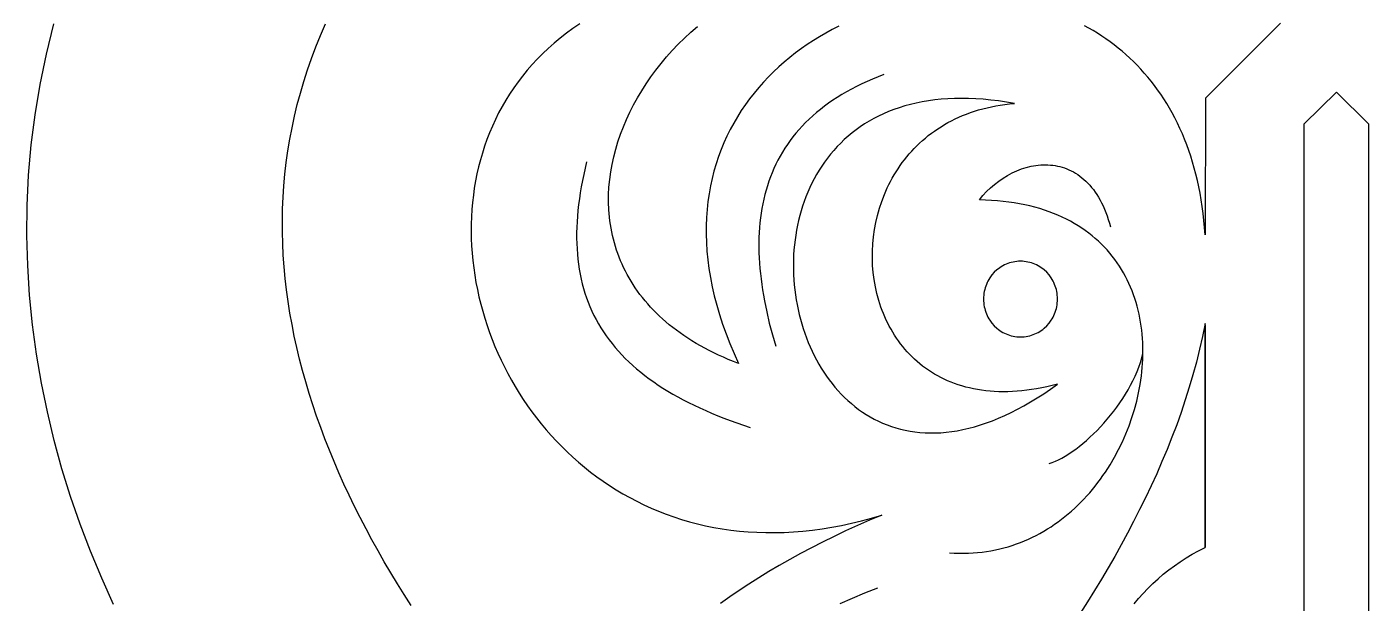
# Model space of a CAD drawing. Extents: x -5 to 96, y -47 to 131.
# Drawn here: x 14.91 to 46.04, y 7 to 20.38 of the extents above; entities that cross this region are included whole.
import ezdxf

# ---------------------------------------------------------------- set-up
doc = ezdxf.new("R2010")
doc.units = 0
doc.header["$MEASUREMENT"] = 0
doc.layers.add('LAYER_1', color=18, linetype='CONTINUOUS')

msp = doc.modelspace()

# ---------------------------------------------------------------- linework, layer by layer
at = {"layer": 'LAYER_1'}
for points in [[(16.926, 6.971), (16.649, 7.583), (16.39, 8.205), (16.15, 8.836), (15.93, 9.475), (15.729, 10.122), (15.549, 10.777), (15.39, 11.438), (15.252, 12.107), (15.137, 12.782), (15.045, 13.463), (14.977, 14.149), (14.933, 14.839), (14.914, 15.533), (14.921, 16.231), (14.954, 16.931), (15.015, 17.634), (15.103, 18.337), (15.22, 19.04), (15.366, 19.742), (15.542, 20.442)], [(23.824, 6.95), (23.664, 7.201), (23.507, 7.454), (23.354, 7.707), (23.204, 7.962), (23.059, 8.217), (22.917, 8.473), (22.779, 8.73), (22.645, 8.988), (22.515, 9.246), (22.39, 9.506), (22.268, 9.766), (22.151, 10.026), (22.039, 10.288), (21.931, 10.55), (21.827, 10.813), (21.728, 11.076), (21.634, 11.339), (21.545, 11.604), (21.461, 11.869), (21.381, 12.134), (21.307, 12.4), (21.238, 12.666), (21.174, 12.932), (21.116, 13.199), (21.063, 13.466), (21.015, 13.734), (20.973, 14.002), (20.936, 14.27), (20.905, 14.538), (20.88, 14.807), (20.861, 15.075), (20.848, 15.344), (20.841, 15.613), (20.84, 15.882), (20.846, 16.151), (20.857, 16.42), (20.875, 16.689), (20.899, 16.958), (20.93, 17.227), (20.968, 17.496), (21.012, 17.765), (21.063, 18.034), (21.121, 18.302), (21.186, 18.571), (21.258, 18.839), (21.336, 19.107), (21.423, 19.374), (21.516, 19.642), (21.617, 19.909), (21.725, 20.175), (21.84, 20.441)], [(23.824, 6.95), (23.664, 7.201), (23.507, 7.454), (23.354, 7.707), (23.204, 7.962), (23.059, 8.217), (22.917, 8.473), (22.779, 8.73), (22.645, 8.988), (22.515, 9.246), (22.39, 9.506), (22.268, 9.766), (22.151, 10.026), (22.039, 10.288), (21.931, 10.55), (21.827, 10.813), (21.728, 11.076), (21.634, 11.339), (21.545, 11.604), (21.461, 11.869), (21.381, 12.134), (21.307, 12.4), (21.238, 12.666), (21.174, 12.932), (21.116, 13.199), (21.063, 13.466), (21.015, 13.734), (20.973, 14.002), (20.936, 14.27), (20.905, 14.538), (20.88, 14.807), (20.861, 15.075), (20.848, 15.344), (20.841, 15.613), (20.84, 15.882), (20.846, 16.151), (20.857, 16.42), (20.875, 16.689), (20.899, 16.958), (20.93, 17.227), (20.968, 17.496), (21.012, 17.765), (21.063, 18.034), (21.121, 18.302), (21.186, 18.571), (21.258, 18.839), (21.336, 19.107), (21.423, 19.374), (21.516, 19.642), (21.617, 19.909), (21.725, 20.175), (21.84, 20.441)], [(27.736, 20.441), (27.579, 20.335), (27.428, 20.225), (27.283, 20.112), (27.142, 19.996), (27.007, 19.876), (26.877, 19.753), (26.752, 19.627), (26.632, 19.499), (26.518, 19.367), (26.408, 19.233), (26.304, 19.096), (26.204, 18.956), (26.109, 18.815), (26.02, 18.67), (25.935, 18.524), (25.855, 18.376), (25.78, 18.225), (25.71, 18.073), (25.645, 17.919), (25.584, 17.763), (25.528, 17.606), (25.477, 17.447), (25.431, 17.286), (25.389, 17.125), (25.352, 16.962), (25.319, 16.798), (25.291, 16.633), (25.268, 16.468), (25.249, 16.301), (25.234, 16.134), (25.224, 15.966), (25.219, 15.798), (25.217, 15.629), (25.221, 15.46), (25.228, 15.291), (25.24, 15.122), (25.256, 14.952), (25.276, 14.783), (25.3, 14.615), (25.329, 14.446), (25.362, 14.278), (25.399, 14.11), (25.44, 13.943), (25.485, 13.777), (25.534, 13.612), (25.587, 13.448), (25.644, 13.284), (25.705, 13.122), (25.77, 12.961), (25.839, 12.801), (25.911, 12.643), (25.988, 12.486), (26.068, 12.331), (26.152, 12.178), (26.24, 12.026), (26.331, 11.877), (26.427, 11.729), (26.525, 11.584), (26.628, 11.441), (26.734, 11.3), (26.844, 11.162), (26.957, 11.026), (27.073, 10.893), (27.193, 10.763), (27.317, 10.636), (27.444, 10.511), (27.574, 10.39), (27.708, 10.272), (27.845, 10.157), (27.985, 10.045), (28.129, 9.937), (28.275, 9.832), (28.425, 9.731), (28.579, 9.634), (28.735, 9.541), (28.894, 9.452), (29.057, 9.366), (29.223, 9.285), (29.391, 9.209), (29.563, 9.136), (29.737, 9.068), (29.915, 9.005), (30.095, 8.946), (30.279, 8.893), (30.465, 8.844), (30.654, 8.8), (30.845, 8.761), (31.04, 8.727), (31.237, 8.699), (31.437, 8.676), (31.64, 8.658), (31.845, 8.646), (32.053, 8.64), (32.264, 8.639), (32.477, 8.645), (32.692, 8.656), (32.91, 8.674), (33.131, 8.697), (33.354, 8.728), (33.579, 8.764), (33.807, 8.807), (34.037, 8.856), (34.269, 8.913), (34.504, 8.976), (34.741, 9.046), (34.456, 8.926), (34.176, 8.803), (33.901, 8.678), (33.632, 8.551), (33.367, 8.421), (33.108, 8.288), (32.854, 8.153), (32.604, 8.016), (32.36, 7.877), (32.121, 7.735), (31.886, 7.591), (31.657, 7.445), (31.433, 7.297), (31.213, 7.147), (30.999, 6.994)], [(27.736, 20.441), (27.579, 20.335), (27.428, 20.225), (27.283, 20.112), (27.142, 19.996), (27.007, 19.876), (26.877, 19.753), (26.752, 19.627), (26.632, 19.499), (26.518, 19.367), (26.408, 19.233), (26.304, 19.096), (26.204, 18.956), (26.109, 18.815), (26.02, 18.67), (25.935, 18.524), (25.855, 18.376), (25.78, 18.225), (25.71, 18.073), (25.645, 17.919), (25.584, 17.763), (25.528, 17.606), (25.477, 17.447), (25.431, 17.286), (25.389, 17.125), (25.352, 16.962), (25.319, 16.798), (25.291, 16.633), (25.268, 16.468), (25.249, 16.301), (25.234, 16.134), (25.224, 15.966), (25.219, 15.798), (25.217, 15.629), (25.221, 15.46), (25.228, 15.291), (25.24, 15.122), (25.256, 14.952), (25.276, 14.783), (25.3, 14.615), (25.329, 14.446), (25.362, 14.278), (25.399, 14.11), (25.44, 13.943), (25.485, 13.777), (25.534, 13.612), (25.587, 13.448), (25.644, 13.284), (25.705, 13.122), (25.77, 12.961), (25.839, 12.801), (25.911, 12.643), (25.988, 12.486), (26.068, 12.331), (26.152, 12.178), (26.24, 12.026), (26.331, 11.877), (26.427, 11.729), (26.525, 11.584), (26.628, 11.441), (26.734, 11.3), (26.844, 11.162), (26.957, 11.026), (27.073, 10.893), (27.193, 10.763), (27.317, 10.636), (27.444, 10.511), (27.574, 10.39), (27.708, 10.272), (27.845, 10.157), (27.985, 10.045), (28.129, 9.937), (28.275, 9.832), (28.425, 9.731), (28.579, 9.634), (28.735, 9.541), (28.894, 9.452), (29.057, 9.366), (29.223, 9.285), (29.391, 9.209), (29.563, 9.136), (29.737, 9.068), (29.915, 9.005), (30.095, 8.946), (30.279, 8.893), (30.465, 8.844), (30.654, 8.8), (30.845, 8.761), (31.04, 8.727), (31.237, 8.699), (31.437, 8.676), (31.64, 8.658), (31.845, 8.646), (32.053, 8.64), (32.264, 8.639), (32.477, 8.645), (32.692, 8.656), (32.91, 8.674), (33.131, 8.697), (33.354, 8.728), (33.579, 8.764), (33.807, 8.807), (34.037, 8.856), (34.269, 8.913), (34.504, 8.976), (34.741, 9.046), (34.456, 8.926), (34.176, 8.803), (33.901, 8.678), (33.632, 8.551), (33.367, 8.421), (33.108, 8.288), (32.854, 8.153), (32.604, 8.016), (32.36, 7.877), (32.121, 7.735), (31.886, 7.591), (31.657, 7.445), (31.433, 7.297), (31.213, 7.147), (30.999, 6.994)], [(33.744, 20.388), (33.593, 20.311), (33.444, 20.231), (33.298, 20.146), (33.154, 20.057), (33.013, 19.965), (32.875, 19.869), (32.74, 19.769), (32.608, 19.666), (32.479, 19.558), (32.353, 19.447), (32.231, 19.333), (32.112, 19.215), (31.997, 19.093), (31.886, 18.968), (31.779, 18.839), (31.676, 18.707), (31.577, 18.571), (31.482, 18.432), (31.392, 18.289), (31.307, 18.143), (31.226, 17.994), (31.15, 17.841), (31.08, 17.685), (31.014, 17.526), (30.953, 17.363), (30.898, 17.198), (30.849, 17.029), (30.805, 16.857), (30.767, 16.682), (30.735, 16.503), (30.708, 16.322), (30.688, 16.138), (30.675, 15.95), (30.667, 15.76), (30.667, 15.566), (30.673, 15.37), (30.685, 15.171), (30.705, 14.969), (30.732, 14.764), (30.766, 14.556), (30.807, 14.345), (30.856, 14.132), (30.912, 13.916), (30.976, 13.697), (31.048, 13.476), (31.128, 13.252), (31.216, 13.025), (31.313, 12.795), (31.417, 12.563), (31.298, 12.61), (31.181, 12.658), (31.066, 12.708), (30.954, 12.758), (30.845, 12.81), (30.739, 12.864), (30.635, 12.918), (30.533, 12.974), (30.435, 13.031), (30.338, 13.09), (30.245, 13.149), (30.153, 13.21), (30.065, 13.272), (29.978, 13.334), (29.895, 13.398), (29.813, 13.463), (29.734, 13.53), (29.658, 13.597), (29.584, 13.665), (29.512, 13.734), (29.443, 13.804), (29.376, 13.874), (29.312, 13.946), (29.25, 14.019), (29.19, 14.092), (29.132, 14.167), (29.077, 14.242), (29.024, 14.317), (28.974, 14.394), (28.925, 14.471), (28.879, 14.549), (28.835, 14.628), (28.793, 14.707), (28.754, 14.787), (28.717, 14.868), (28.682, 14.949), (28.649, 15.031), (28.618, 15.113), (28.589, 15.196), (28.562, 15.279), (28.538, 15.362), (28.516, 15.447), (28.495, 15.531), (28.477, 15.616), (28.461, 15.701), (28.447, 15.787), (28.435, 15.873), (28.425, 15.959), (28.41, 16.132), (28.404, 16.306), (28.405, 16.481), (28.414, 16.656), (28.431, 16.832), (28.454, 17.007), (28.486, 17.183), (28.524, 17.358), (28.569, 17.533), (28.622, 17.707), (28.681, 17.881), (28.747, 18.053), (28.819, 18.224), (28.898, 18.394), (28.983, 18.562), (29.075, 18.728), (29.173, 18.892), (29.277, 19.054), (29.386, 19.214), (29.502, 19.371), (29.623, 19.526), (29.75, 19.677), (29.882, 19.825), (30.02, 19.97), (30.163, 20.112), (30.311, 20.249), (30.464, 20.383)], [(33.744, 20.388), (33.593, 20.311), (33.444, 20.231), (33.298, 20.146), (33.154, 20.057), (33.013, 19.965), (32.875, 19.869), (32.74, 19.769), (32.608, 19.666), (32.479, 19.558), (32.353, 19.447), (32.231, 19.333), (32.112, 19.215), (31.997, 19.093), (31.886, 18.968), (31.779, 18.839), (31.676, 18.707), (31.577, 18.571), (31.482, 18.432), (31.392, 18.289), (31.307, 18.143), (31.226, 17.994), (31.15, 17.841), (31.08, 17.685), (31.014, 17.526), (30.953, 17.363), (30.898, 17.198), (30.849, 17.029), (30.805, 16.857), (30.767, 16.682), (30.735, 16.503), (30.708, 16.322), (30.688, 16.138), (30.675, 15.95), (30.667, 15.76), (30.667, 15.566), (30.673, 15.37), (30.685, 15.171), (30.705, 14.969), (30.732, 14.764), (30.766, 14.556), (30.807, 14.345), (30.856, 14.132), (30.912, 13.916), (30.976, 13.697), (31.048, 13.476), (31.128, 13.252), (31.216, 13.025), (31.313, 12.795), (31.417, 12.563), (31.298, 12.61), (31.181, 12.658), (31.066, 12.708), (30.954, 12.758), (30.845, 12.81), (30.739, 12.864), (30.635, 12.918), (30.533, 12.974), (30.435, 13.031), (30.338, 13.09), (30.245, 13.149), (30.153, 13.21), (30.065, 13.272), (29.978, 13.334), (29.895, 13.398), (29.813, 13.463), (29.734, 13.53), (29.658, 13.597), (29.584, 13.665), (29.512, 13.734), (29.443, 13.804), (29.376, 13.874), (29.312, 13.946), (29.25, 14.019), (29.19, 14.092), (29.132, 14.167), (29.077, 14.242), (29.024, 14.317), (28.974, 14.394), (28.925, 14.471), (28.879, 14.549), (28.835, 14.628), (28.793, 14.707), (28.754, 14.787), (28.717, 14.868), (28.682, 14.949), (28.649, 15.031), (28.618, 15.113), (28.589, 15.196), (28.562, 15.279), (28.538, 15.362), (28.516, 15.447), (28.495, 15.531), (28.477, 15.616), (28.461, 15.701), (28.447, 15.787), (28.435, 15.873), (28.425, 15.959), (28.41, 16.132), (28.404, 16.306), (28.405, 16.481), (28.414, 16.656), (28.431, 16.832), (28.454, 17.007), (28.486, 17.183), (28.524, 17.358), (28.569, 17.533), (28.622, 17.707), (28.681, 17.881), (28.747, 18.053), (28.819, 18.224), (28.898, 18.394), (28.983, 18.562), (29.075, 18.728), (29.173, 18.892), (29.277, 19.054), (29.386, 19.214), (29.502, 19.371), (29.623, 19.526), (29.75, 19.677), (29.882, 19.825), (30.02, 19.97), (30.163, 20.112), (30.311, 20.249), (30.464, 20.383)], [(43.986, 20.462), (42.249, 18.717), (42.236, 15.552), (42.225, 15.719), (42.21, 15.883), (42.192, 16.045), (42.171, 16.203), (42.148, 16.359), (42.121, 16.513), (42.092, 16.663), (42.06, 16.811), (42.025, 16.956), (41.988, 17.098), (41.948, 17.238), (41.905, 17.375), (41.86, 17.509), (41.812, 17.641), (41.762, 17.77), (41.71, 17.896), (41.655, 18.02), (41.598, 18.141), (41.538, 18.26), (41.477, 18.376), (41.413, 18.489), (41.347, 18.6), (41.279, 18.708), (41.208, 18.814), (41.136, 18.917), (41.062, 19.017), (40.986, 19.115), (40.908, 19.211), (40.828, 19.303), (40.747, 19.394), (40.663, 19.482), (40.578, 19.567), (40.491, 19.65), (40.403, 19.731), (40.313, 19.809), (40.221, 19.884), (40.128, 19.957), (40.034, 20.028), (39.938, 20.096), (39.841, 20.162), (39.742, 20.226), (39.643, 20.287), (39.541, 20.345), (39.439, 20.402)], [(43.986, 20.462), (42.249, 18.717), (42.236, 15.552), (42.225, 15.719), (42.21, 15.883), (42.192, 16.045), (42.171, 16.203), (42.148, 16.359), (42.121, 16.513), (42.092, 16.663), (42.06, 16.811), (42.025, 16.956), (41.988, 17.098), (41.948, 17.238), (41.905, 17.375), (41.86, 17.509), (41.812, 17.641), (41.762, 17.77), (41.71, 17.896), (41.655, 18.02), (41.598, 18.141), (41.538, 18.26), (41.477, 18.376), (41.413, 18.489), (41.347, 18.6), (41.279, 18.708), (41.208, 18.814), (41.136, 18.917), (41.062, 19.017), (40.986, 19.115), (40.908, 19.211), (40.828, 19.303), (40.747, 19.394), (40.663, 19.482), (40.578, 19.567), (40.491, 19.65), (40.403, 19.731), (40.313, 19.809), (40.221, 19.884), (40.128, 19.957), (40.034, 20.028), (39.938, 20.096), (39.841, 20.162), (39.742, 20.226), (39.643, 20.287), (39.541, 20.345), (39.439, 20.402)], [(34.789, 19.27), (34.656, 19.218), (34.525, 19.164), (34.398, 19.109), (34.275, 19.051), (34.155, 18.992), (34.038, 18.931), (33.925, 18.869), (33.815, 18.805), (33.709, 18.739), (33.605, 18.671), (33.505, 18.602), (33.409, 18.531), (33.315, 18.458), (33.225, 18.384), (33.138, 18.308), (33.054, 18.231), (32.973, 18.152), (32.895, 18.072), (32.821, 17.99), (32.749, 17.906), (32.681, 17.821), (32.615, 17.735), (32.553, 17.647), (32.493, 17.557), (32.437, 17.466), (32.383, 17.374), (32.332, 17.28), (32.285, 17.185), (32.24, 17.089), (32.198, 16.991), (32.158, 16.892), (32.122, 16.791), (32.088, 16.689), (32.057, 16.586), (32.028, 16.482), (32.003, 16.376), (31.98, 16.269), (31.959, 16.161), (31.942, 16.051), (31.927, 15.941), (31.914, 15.829), (31.904, 15.716), (31.896, 15.601), (31.891, 15.486), (31.889, 15.37), (31.889, 15.252), (31.891, 15.133), (31.896, 15.014), (31.903, 14.893), (31.913, 14.771), (31.924, 14.648), (31.939, 14.524), (31.955, 14.399), (31.974, 14.273), (31.995, 14.146), (32.018, 14.018), (32.071, 13.76), (32.132, 13.498), (32.202, 13.232), (32.28, 12.963)], [(27.895, 17.241), (27.86, 17.094), (27.827, 16.949), (27.798, 16.806), (27.771, 16.664), (27.748, 16.524), (27.727, 16.386), (27.709, 16.25), (27.694, 16.116), (27.682, 15.983), (27.673, 15.852), (27.667, 15.723), (27.664, 15.595), (27.663, 15.47), (27.666, 15.345), (27.672, 15.223), (27.681, 15.102), (27.692, 14.983), (27.707, 14.866), (27.724, 14.75), (27.745, 14.636), (27.769, 14.523), (27.795, 14.412), (27.825, 14.303), (27.857, 14.195), (27.893, 14.089), (27.932, 13.985), (27.973, 13.882), (28.018, 13.78), (28.066, 13.68), (28.116, 13.582), (28.17, 13.485), (28.227, 13.39), (28.287, 13.296), (28.35, 13.204), (28.416, 13.113), (28.485, 13.024), (28.557, 12.936), (28.633, 12.849), (28.711, 12.764), (28.792, 12.681), (28.877, 12.599), (28.965, 12.518), (29.055, 12.439), (29.149, 12.361), (29.246, 12.284), (29.347, 12.209), (29.45, 12.135), (29.556, 12.063), (29.666, 11.992), (29.778, 11.922), (29.894, 11.854), (30.013, 11.786), (30.136, 11.721), (30.261, 11.656), (30.389, 11.593), (30.521, 11.531), (30.656, 11.47), (30.794, 11.411), (30.935, 11.352), (31.08, 11.295), (31.227, 11.24), (31.378, 11.185), (31.532, 11.132), (31.69, 11.08)], [(36.311, 8.172), (36.422, 8.164), (36.532, 8.16), (36.641, 8.159), (36.749, 8.161), (36.856, 8.167), (36.961, 8.175), (37.066, 8.186), (37.17, 8.2), (37.272, 8.217), (37.374, 8.236), (37.474, 8.259), (37.573, 8.284), (37.671, 8.311), (37.767, 8.342), (37.863, 8.375), (37.957, 8.41), (38.05, 8.448), (38.142, 8.488), (38.232, 8.53), (38.322, 8.575), (38.409, 8.622), (38.496, 8.672), (38.581, 8.723), (38.665, 8.777), (38.748, 8.832), (38.829, 8.89), (38.908, 8.949), (38.987, 9.011), (39.064, 9.074), (39.139, 9.139), (39.213, 9.206), (39.286, 9.275), (39.357, 9.345), (39.426, 9.417), (39.494, 9.49), (39.561, 9.565), (39.625, 9.642), (39.689, 9.719), (39.75, 9.799), (39.811, 9.879), (39.869, 9.961), (39.926, 10.044), (39.981, 10.128), (40.035, 10.213), (40.137, 10.387), (40.232, 10.565), (40.321, 10.746), (40.402, 10.93), (40.476, 11.117), (40.542, 11.307), (40.602, 11.498), (40.653, 11.691), (40.697, 11.885), (40.733, 12.079), (40.761, 12.275), (40.772, 12.372), (40.781, 12.47), (40.788, 12.567), (40.793, 12.664), (40.796, 12.761), (40.797, 12.858), (40.795, 12.955), (40.792, 13.051), (40.786, 13.146), (40.778, 13.242), (40.768, 13.337), (40.756, 13.431), (40.741, 13.524), (40.725, 13.617), (40.706, 13.71), (40.685, 13.801), (40.661, 13.892), (40.636, 13.982), (40.608, 14.071), (40.577, 14.159), (40.545, 14.246), (40.51, 14.332), (40.472, 14.417), (40.432, 14.501), (40.39, 14.584), (40.346, 14.665), (40.299, 14.745), (40.249, 14.824), (40.197, 14.902), (40.143, 14.978), (40.086, 15.052), (40.027, 15.125), (39.965, 15.197), (39.901, 15.266), (39.834, 15.335), (39.764, 15.401), (39.692, 15.466), (39.617, 15.528), (39.54, 15.589), (39.46, 15.648), (39.377, 15.705), (39.292, 15.76), (39.204, 15.813), (39.113, 15.864), (39.02, 15.913), (38.924, 15.959), (38.825, 16.003), (38.724, 16.045), (38.619, 16.085), (38.512, 16.122), (38.402, 16.156), (38.29, 16.189), (38.174, 16.218), (38.056, 16.245), (37.934, 16.269), (37.81, 16.291), (37.683, 16.31), (37.553, 16.326), (37.421, 16.339), (37.285, 16.349), (37.146, 16.357), (37.004, 16.361), (37.085, 16.459), (37.171, 16.551), (37.261, 16.639), (37.354, 16.72), (37.452, 16.796), (37.552, 16.865), (37.655, 16.928), (37.761, 16.985), (37.869, 17.034), (37.978, 17.077), (38.089, 17.112), (38.201, 17.139), (38.313, 17.159), (38.369, 17.166), (38.425, 17.171), (38.481, 17.174), (38.537, 17.174), (38.593, 17.173), (38.649, 17.169), (38.704, 17.163), (38.759, 17.155), (38.814, 17.145), (38.868, 17.132), (38.922, 17.117), (38.976, 17.1), (39.028, 17.081), (39.081, 17.059), (39.133, 17.034), (39.184, 17.007), (39.234, 16.978), (39.284, 16.946), (39.332, 16.912), (39.38, 16.874), (39.427, 16.835), (39.473, 16.793), (39.518, 16.748), (39.562, 16.7), (39.605, 16.65), (39.647, 16.597), (39.688, 16.541), (39.727, 16.482), (39.765, 16.42), (39.802, 16.356), (39.837, 16.289), (39.871, 16.218), (39.903, 16.145), (39.934, 16.069), (39.964, 15.99), (39.992, 15.907), (40.018, 15.822), (40.042, 15.733)], [(40.592, 6.984), (40.695, 7.108), (40.802, 7.229), (40.912, 7.346), (41.027, 7.459), (41.146, 7.567), (41.269, 7.672), (41.396, 7.773), (41.527, 7.87), (41.661, 7.963), (41.799, 8.051), (41.941, 8.136), (42.087, 8.216), (42.236, 8.292), (42.236, 13.49), (42.176, 13.191), (42.11, 12.894), (42.036, 12.598), (41.957, 12.304), (41.871, 12.011), (41.779, 11.72), (41.682, 11.43), (41.579, 11.142), (41.47, 10.855), (41.357, 10.57), (41.238, 10.287), (41.115, 10.006), (40.988, 9.726), (40.856, 9.448), (40.72, 9.172), (40.581, 8.898), (40.437, 8.626), (40.291, 8.356), (40.141, 8.087), (39.988, 7.821), (39.832, 7.557), (39.674, 7.295), (39.514, 7.034), (39.351, 6.776)], [(42.236, 13.49), (42.176, 13.191), (42.11, 12.894), (42.036, 12.598), (41.957, 12.304), (41.871, 12.011), (41.779, 11.72), (41.682, 11.43), (41.579, 11.142), (41.47, 10.855), (41.357, 10.57), (41.238, 10.287), (41.115, 10.006), (40.988, 9.726), (40.856, 9.448), (40.72, 9.172), (40.581, 8.898), (40.437, 8.626), (40.291, 8.356), (40.141, 8.087), (39.988, 7.821), (39.832, 7.557), (39.674, 7.295), (39.514, 7.034), (39.351, 6.776)], [(42.236, 13.452), (42.236, 8.292)], [(38.624, 10.241), (38.694, 10.265), (38.766, 10.294), (38.841, 10.33), (38.917, 10.37), (38.996, 10.415), (39.075, 10.465), (39.156, 10.519), (39.237, 10.578), (39.319, 10.641), (39.402, 10.707), (39.485, 10.778), (39.567, 10.852), (39.649, 10.93), (39.731, 11.011), (39.811, 11.095), (39.891, 11.181), (39.968, 11.271), (40.045, 11.363), (40.119, 11.457), (40.191, 11.553), (40.261, 11.651), (40.328, 11.751), (40.392, 11.852), (40.453, 11.954), (40.511, 12.058), (40.565, 12.163), (40.615, 12.268), (40.661, 12.374), (40.702, 12.48), (40.738, 12.587), (40.77, 12.693), (40.796, 12.799)], [(40.592, 6.984), (40.695, 7.108), (40.802, 7.229), (40.912, 7.346), (41.027, 7.459), (41.146, 7.567), (41.269, 7.672), (41.396, 7.773), (41.527, 7.87), (41.661, 7.963), (41.799, 8.051), (41.941, 8.136), (42.087, 8.216), (42.236, 8.292)], [(33.774, 6.992), (34.06, 7.116), (34.35, 7.238), (34.646, 7.359)]]:
    msp.add_lwpolyline(points, dxfattribs=at)
for points in [[(37.816, 18.596), (37.63, 18.628), (37.447, 18.655), (37.268, 18.677), (37.093, 18.694), (36.921, 18.706), (36.754, 18.713), (36.589, 18.715), (36.429, 18.713), (36.272, 18.706), (36.119, 18.695), (35.969, 18.679), (35.823, 18.659), (35.68, 18.635), (35.541, 18.607), (35.406, 18.575), (35.274, 18.539), (35.146, 18.499), (35.021, 18.456), (34.899, 18.409), (34.781, 18.358), (34.666, 18.304), (34.555, 18.247), (34.447, 18.186), (34.343, 18.122), (34.242, 18.055), (34.144, 17.985), (34.05, 17.913), (33.959, 17.837), (33.871, 17.759), (33.787, 17.678), (33.706, 17.595), (33.628, 17.509), (33.553, 17.421), (33.482, 17.331), (33.413, 17.238), (33.348, 17.144), (33.286, 17.047), (33.228, 16.949), (33.172, 16.849), (33.12, 16.747), (33.07, 16.644), (33.024, 16.539), (32.981, 16.433), (32.941, 16.325), (32.903, 16.216), (32.869, 16.107), (32.838, 15.996), (32.81, 15.884), (32.785, 15.771), (32.763, 15.658), (32.744, 15.544), (32.728, 15.429), (32.714, 15.314), (32.704, 15.198), (32.696, 15.083), (32.691, 14.967), (32.689, 14.85), (32.69, 14.734), (32.694, 14.618), (32.701, 14.502), (32.71, 14.387), (32.722, 14.272), (32.737, 14.157), (32.755, 14.042), (32.775, 13.929), (32.798, 13.816), (32.824, 13.704), (32.852, 13.593), (32.883, 13.482), (32.917, 13.373), (32.953, 13.265), (32.992, 13.159), (33.033, 13.054), (33.077, 12.95), (33.124, 12.848), (33.173, 12.747), (33.224, 12.648), (33.278, 12.551), (33.335, 12.456), (33.394, 12.363), (33.456, 12.272), (33.52, 12.183), (33.586, 12.097), (33.655, 12.013), (33.726, 11.931), (33.799, 11.852), (33.875, 11.776), (33.954, 11.702), (34.034, 11.632), (34.117, 11.564), (34.202, 11.499), (34.289, 11.437), (34.379, 11.379), (34.471, 11.324), (34.565, 11.272), (34.662, 11.224), (34.76, 11.18), (34.861, 11.139), (34.964, 11.101), (35.069, 11.068), (35.176, 11.039), (35.285, 11.014), (35.396, 10.992), (35.51, 10.976), (35.625, 10.963), (35.743, 10.955), (35.863, 10.951), (35.984, 10.952), (36.108, 10.958), (36.233, 10.968), (36.361, 10.984), (36.49, 11.004), (36.622, 11.029), (36.755, 11.06), (36.89, 11.096), (37.027, 11.137), (37.166, 11.183), (37.307, 11.236), (37.45, 11.293), (37.594, 11.357), (37.74, 11.426), (37.888, 11.501), (38.038, 11.582), (38.19, 11.67), (38.343, 11.763), (38.498, 11.863), (38.655, 11.969), (38.813, 12.081), (38.69, 12.05), (38.569, 12.022), (38.449, 11.997), (38.331, 11.975), (38.215, 11.957), (38.101, 11.941), (37.988, 11.929), (37.878, 11.919), (37.769, 11.912), (37.661, 11.908), (37.556, 11.907), (37.452, 11.909), (37.35, 11.914), (37.25, 11.921), (37.152, 11.931), (37.056, 11.943), (36.961, 11.958), (36.868, 11.975), (36.777, 11.995), (36.687, 12.017), (36.6, 12.042), (36.514, 12.069), (36.43, 12.098), (36.348, 12.129), (36.267, 12.163), (36.189, 12.199), (36.112, 12.236), (36.037, 12.276), (35.963, 12.318), (35.892, 12.362), (35.822, 12.407), (35.754, 12.455), (35.688, 12.504), (35.624, 12.555), (35.562, 12.608), (35.501, 12.662), (35.442, 12.718), (35.385, 12.776), (35.33, 12.835), (35.277, 12.895), (35.225, 12.957), (35.175, 13.021), (35.127, 13.086), (35.081, 13.152), (35.037, 13.219), (34.994, 13.287), (34.954, 13.357), (34.915, 13.428), (34.878, 13.5), (34.843, 13.572), (34.809, 13.646), (34.778, 13.721), (34.748, 13.796), (34.72, 13.873), (34.67, 14.028), (34.627, 14.186), (34.591, 14.346), (34.563, 14.509), (34.542, 14.673), (34.528, 14.838), (34.522, 15.005), (34.523, 15.171), (34.532, 15.338), (34.548, 15.505), (34.571, 15.672), (34.602, 15.837), (34.64, 16.001), (34.686, 16.164), (34.739, 16.324), (34.8, 16.482), (34.833, 16.56), (34.868, 16.638), (34.905, 16.714), (34.944, 16.79), (34.984, 16.865), (35.027, 16.938), (35.071, 17.011), (35.117, 17.083), (35.166, 17.154), (35.216, 17.224), (35.267, 17.292), (35.321, 17.36), (35.377, 17.426), (35.434, 17.491), (35.494, 17.554), (35.555, 17.617), (35.618, 17.677), (35.683, 17.736), (35.75, 17.794), (35.819, 17.85), (35.89, 17.905), (35.963, 17.958), (36.037, 18.009), (36.114, 18.058), (36.192, 18.106), (36.272, 18.152), (36.355, 18.196), (36.439, 18.238), (36.525, 18.278), (36.613, 18.316), (36.702, 18.352), (36.794, 18.385), (36.888, 18.417), (36.983, 18.446), (37.081, 18.473), (37.18, 18.498), (37.281, 18.521), (37.384, 18.541), (37.489, 18.558), (37.596, 18.574), (37.705, 18.586)], [(37.816, 18.596), (37.63, 18.628), (37.447, 18.655), (37.268, 18.677), (37.093, 18.694), (36.921, 18.706), (36.754, 18.713), (36.589, 18.715), (36.429, 18.713), (36.272, 18.706), (36.119, 18.695), (35.969, 18.679), (35.823, 18.659), (35.68, 18.635), (35.541, 18.607), (35.406, 18.575), (35.274, 18.539), (35.146, 18.499), (35.021, 18.456), (34.899, 18.409), (34.781, 18.358), (34.666, 18.304), (34.555, 18.247), (34.447, 18.186), (34.343, 18.122), (34.242, 18.055), (34.144, 17.985), (34.05, 17.913), (33.959, 17.837), (33.871, 17.759), (33.787, 17.678), (33.706, 17.595), (33.628, 17.509), (33.553, 17.421), (33.482, 17.331), (33.413, 17.238), (33.348, 17.144), (33.286, 17.047), (33.228, 16.949), (33.172, 16.849), (33.12, 16.747), (33.07, 16.644), (33.024, 16.539), (32.981, 16.433), (32.941, 16.325), (32.903, 16.216), (32.869, 16.107), (32.838, 15.996), (32.81, 15.884), (32.785, 15.771), (32.763, 15.658), (32.744, 15.544), (32.728, 15.429), (32.714, 15.314), (32.704, 15.198), (32.696, 15.083), (32.691, 14.967), (32.689, 14.85), (32.69, 14.734), (32.694, 14.618), (32.701, 14.502), (32.71, 14.387), (32.722, 14.272), (32.737, 14.157), (32.755, 14.042), (32.775, 13.929), (32.798, 13.816), (32.824, 13.704), (32.852, 13.593), (32.883, 13.482), (32.917, 13.373), (32.953, 13.265), (32.992, 13.159), (33.033, 13.054), (33.077, 12.95), (33.124, 12.848), (33.173, 12.747), (33.224, 12.648), (33.278, 12.551), (33.335, 12.456), (33.394, 12.363), (33.456, 12.272), (33.52, 12.183), (33.586, 12.097), (33.655, 12.013), (33.726, 11.931), (33.799, 11.852), (33.875, 11.776), (33.954, 11.702), (34.034, 11.632), (34.117, 11.564), (34.202, 11.499), (34.289, 11.437), (34.379, 11.379), (34.471, 11.324), (34.565, 11.272), (34.662, 11.224), (34.76, 11.18), (34.861, 11.139), (34.964, 11.101), (35.069, 11.068), (35.176, 11.039), (35.285, 11.014), (35.396, 10.992), (35.51, 10.976), (35.625, 10.963), (35.743, 10.955), (35.863, 10.951), (35.984, 10.952), (36.108, 10.958), (36.233, 10.968), (36.361, 10.984), (36.49, 11.004), (36.622, 11.029), (36.755, 11.06), (36.89, 11.096), (37.027, 11.137), (37.166, 11.183), (37.307, 11.236), (37.45, 11.293), (37.594, 11.357), (37.74, 11.426), (37.888, 11.501), (38.038, 11.582), (38.19, 11.67), (38.343, 11.763), (38.498, 11.863), (38.655, 11.969), (38.813, 12.081), (38.69, 12.05), (38.569, 12.022), (38.449, 11.997), (38.331, 11.975), (38.215, 11.957), (38.101, 11.941), (37.988, 11.929), (37.878, 11.919), (37.769, 11.912), (37.661, 11.908), (37.556, 11.907), (37.452, 11.909), (37.35, 11.914), (37.25, 11.921), (37.152, 11.931), (37.056, 11.943), (36.961, 11.958), (36.868, 11.975), (36.777, 11.995), (36.687, 12.017), (36.6, 12.042), (36.514, 12.069), (36.43, 12.098), (36.348, 12.129), (36.267, 12.163), (36.189, 12.199), (36.112, 12.236), (36.037, 12.276), (35.963, 12.318), (35.892, 12.362), (35.822, 12.407), (35.754, 12.455), (35.688, 12.504), (35.624, 12.555), (35.562, 12.608), (35.501, 12.662), (35.442, 12.718), (35.385, 12.776), (35.33, 12.835), (35.277, 12.895), (35.225, 12.957), (35.175, 13.021), (35.127, 13.086), (35.081, 13.152), (35.037, 13.219), (34.994, 13.287), (34.954, 13.357), (34.915, 13.428), (34.878, 13.5), (34.843, 13.572), (34.809, 13.646), (34.778, 13.721), (34.748, 13.796), (34.72, 13.873), (34.67, 14.028), (34.627, 14.186), (34.591, 14.346), (34.563, 14.509), (34.542, 14.673), (34.528, 14.838), (34.522, 15.005), (34.523, 15.171), (34.532, 15.338), (34.548, 15.505), (34.571, 15.672), (34.602, 15.837), (34.64, 16.001), (34.686, 16.164), (34.739, 16.324), (34.8, 16.482), (34.833, 16.56), (34.868, 16.638), (34.905, 16.714), (34.944, 16.79), (34.984, 16.865), (35.027, 16.938), (35.071, 17.011), (35.117, 17.083), (35.166, 17.154), (35.216, 17.224), (35.267, 17.292), (35.321, 17.36), (35.377, 17.426), (35.434, 17.491), (35.494, 17.554), (35.555, 17.617), (35.618, 17.677), (35.683, 17.736), (35.75, 17.794), (35.819, 17.85), (35.89, 17.905), (35.963, 17.958), (36.037, 18.009), (36.114, 18.058), (36.192, 18.106), (36.272, 18.152), (36.355, 18.196), (36.439, 18.238), (36.525, 18.278), (36.613, 18.316), (36.702, 18.352), (36.794, 18.385), (36.888, 18.417), (36.983, 18.446), (37.081, 18.473), (37.18, 18.498), (37.281, 18.521), (37.384, 18.541), (37.489, 18.558), (37.596, 18.574), (37.705, 18.586)], [(45.283, -28.991), (44.523, -28.259), (44.536, 18.125), (45.283, 18.856), (46.029, 18.125), (46.042, -28.259)], [(45.283, -28.991), (44.523, -28.259), (44.536, 18.125), (45.283, 18.856), (46.029, 18.125), (46.042, -28.259)], [(37.099, 14.058), (37.1, 14.013), (37.103, 13.968), (37.108, 13.924), (37.116, 13.881), (37.126, 13.838), (37.137, 13.797), (37.151, 13.756), (37.166, 13.716), (37.183, 13.677), (37.202, 13.639), (37.223, 13.602), (37.245, 13.567), (37.295, 13.499), (37.35, 13.437), (37.411, 13.38), (37.443, 13.354), (37.477, 13.33), (37.512, 13.307), (37.548, 13.286), (37.585, 13.266), (37.623, 13.249), (37.662, 13.233), (37.702, 13.219), (37.743, 13.207), (37.784, 13.197), (37.826, 13.19), (37.869, 13.184), (37.913, 13.181), (37.957, 13.18), (38.001, 13.181), (38.045, 13.184), (38.088, 13.19), (38.13, 13.197), (38.172, 13.207), (38.212, 13.219), (38.252, 13.233), (38.291, 13.249), (38.329, 13.266), (38.366, 13.286), (38.402, 13.307), (38.437, 13.33), (38.471, 13.354), (38.503, 13.38), (38.564, 13.437), (38.62, 13.499), (38.669, 13.567), (38.691, 13.602), (38.712, 13.639), (38.731, 13.677), (38.748, 13.716), (38.764, 13.756), (38.777, 13.797), (38.789, 13.838), (38.798, 13.881), (38.806, 13.924), (38.811, 13.968), (38.815, 14.013), (38.816, 14.058), (38.815, 14.103), (38.811, 14.148), (38.806, 14.192), (38.798, 14.235), (38.789, 14.277), (38.777, 14.319), (38.764, 14.36), (38.748, 14.4), (38.731, 14.439), (38.712, 14.476), (38.691, 14.513), (38.669, 14.549), (38.62, 14.617), (38.564, 14.679), (38.503, 14.736), (38.471, 14.762), (38.437, 14.786), (38.402, 14.809), (38.366, 14.83), (38.329, 14.85), (38.291, 14.867), (38.252, 14.883), (38.212, 14.897), (38.172, 14.909), (38.13, 14.918), (38.088, 14.926), (38.045, 14.932), (38.001, 14.935), (37.957, 14.936), (37.913, 14.935), (37.869, 14.932), (37.826, 14.926), (37.784, 14.918), (37.743, 14.909), (37.702, 14.897), (37.662, 14.883), (37.623, 14.867), (37.585, 14.85), (37.548, 14.83), (37.512, 14.809), (37.477, 14.786), (37.443, 14.762), (37.411, 14.736), (37.35, 14.679), (37.295, 14.617), (37.245, 14.549), (37.223, 14.513), (37.202, 14.476), (37.183, 14.439), (37.166, 14.4), (37.151, 14.36), (37.137, 14.319), (37.126, 14.277), (37.116, 14.235), (37.108, 14.192), (37.103, 14.148), (37.1, 14.103)], [(37.099, 14.058), (37.1, 14.013), (37.103, 13.968), (37.108, 13.924), (37.116, 13.881), (37.126, 13.838), (37.137, 13.797), (37.151, 13.756), (37.166, 13.716), (37.183, 13.677), (37.202, 13.639), (37.223, 13.602), (37.245, 13.567), (37.295, 13.499), (37.35, 13.437), (37.411, 13.38), (37.443, 13.354), (37.477, 13.33), (37.512, 13.307), (37.548, 13.286), (37.585, 13.266), (37.623, 13.249), (37.662, 13.233), (37.702, 13.219), (37.743, 13.207), (37.784, 13.197), (37.826, 13.19), (37.869, 13.184), (37.913, 13.181), (37.957, 13.18), (38.001, 13.181), (38.045, 13.184), (38.088, 13.19), (38.13, 13.197), (38.172, 13.207), (38.212, 13.219), (38.252, 13.233), (38.291, 13.249), (38.329, 13.266), (38.366, 13.286), (38.402, 13.307), (38.437, 13.33), (38.471, 13.354), (38.503, 13.38), (38.564, 13.437), (38.62, 13.499), (38.669, 13.567), (38.691, 13.602), (38.712, 13.639), (38.731, 13.677), (38.748, 13.716), (38.764, 13.756), (38.777, 13.797), (38.789, 13.838), (38.798, 13.881), (38.806, 13.924), (38.811, 13.968), (38.815, 14.013), (38.816, 14.058), (38.815, 14.103), (38.811, 14.148), (38.806, 14.192), (38.798, 14.235), (38.789, 14.277), (38.777, 14.319), (38.764, 14.36), (38.748, 14.4), (38.731, 14.439), (38.712, 14.476), (38.691, 14.513), (38.669, 14.549), (38.62, 14.617), (38.564, 14.679), (38.503, 14.736), (38.471, 14.762), (38.437, 14.786), (38.402, 14.809), (38.366, 14.83), (38.329, 14.85), (38.291, 14.867), (38.252, 14.883), (38.212, 14.897), (38.172, 14.909), (38.13, 14.918), (38.088, 14.926), (38.045, 14.932), (38.001, 14.935), (37.957, 14.936), (37.913, 14.935), (37.869, 14.932), (37.826, 14.926), (37.784, 14.918), (37.743, 14.909), (37.702, 14.897), (37.662, 14.883), (37.623, 14.867), (37.585, 14.85), (37.548, 14.83), (37.512, 14.809), (37.477, 14.786), (37.443, 14.762), (37.411, 14.736), (37.35, 14.679), (37.295, 14.617), (37.245, 14.549), (37.223, 14.513), (37.202, 14.476), (37.183, 14.439), (37.166, 14.4), (37.151, 14.36), (37.137, 14.319), (37.126, 14.277), (37.116, 14.235), (37.108, 14.192), (37.103, 14.148), (37.1, 14.103)]]:
    msp.add_lwpolyline(points, close=True, dxfattribs=at)

doc.saveas('drawing.dxf')
